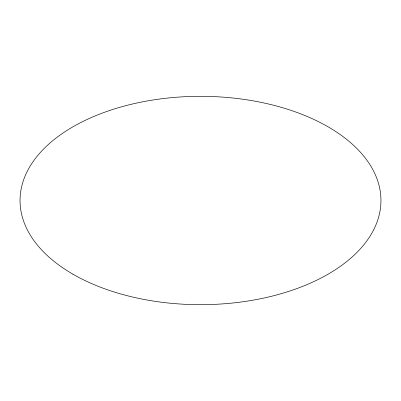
<?xml version="1.0" encoding="UTF-8"?>
<svg xmlns="http://www.w3.org/2000/svg" width="401" height="401" viewBox="0 0 401 401"><rect width="100%" height="100%" fill="white"/><g stroke="black" fill="none" stroke-linecap="round" stroke-linejoin="round"><path stroke-width="0.6" d="M72.902 274.169A180.45 104.18 0 0 0 374.8 227.462A180.45 104.18 0 0 0 153.799 99.869A180.45 104.18 0 0 0 72.902 274.169"/></g></svg>
